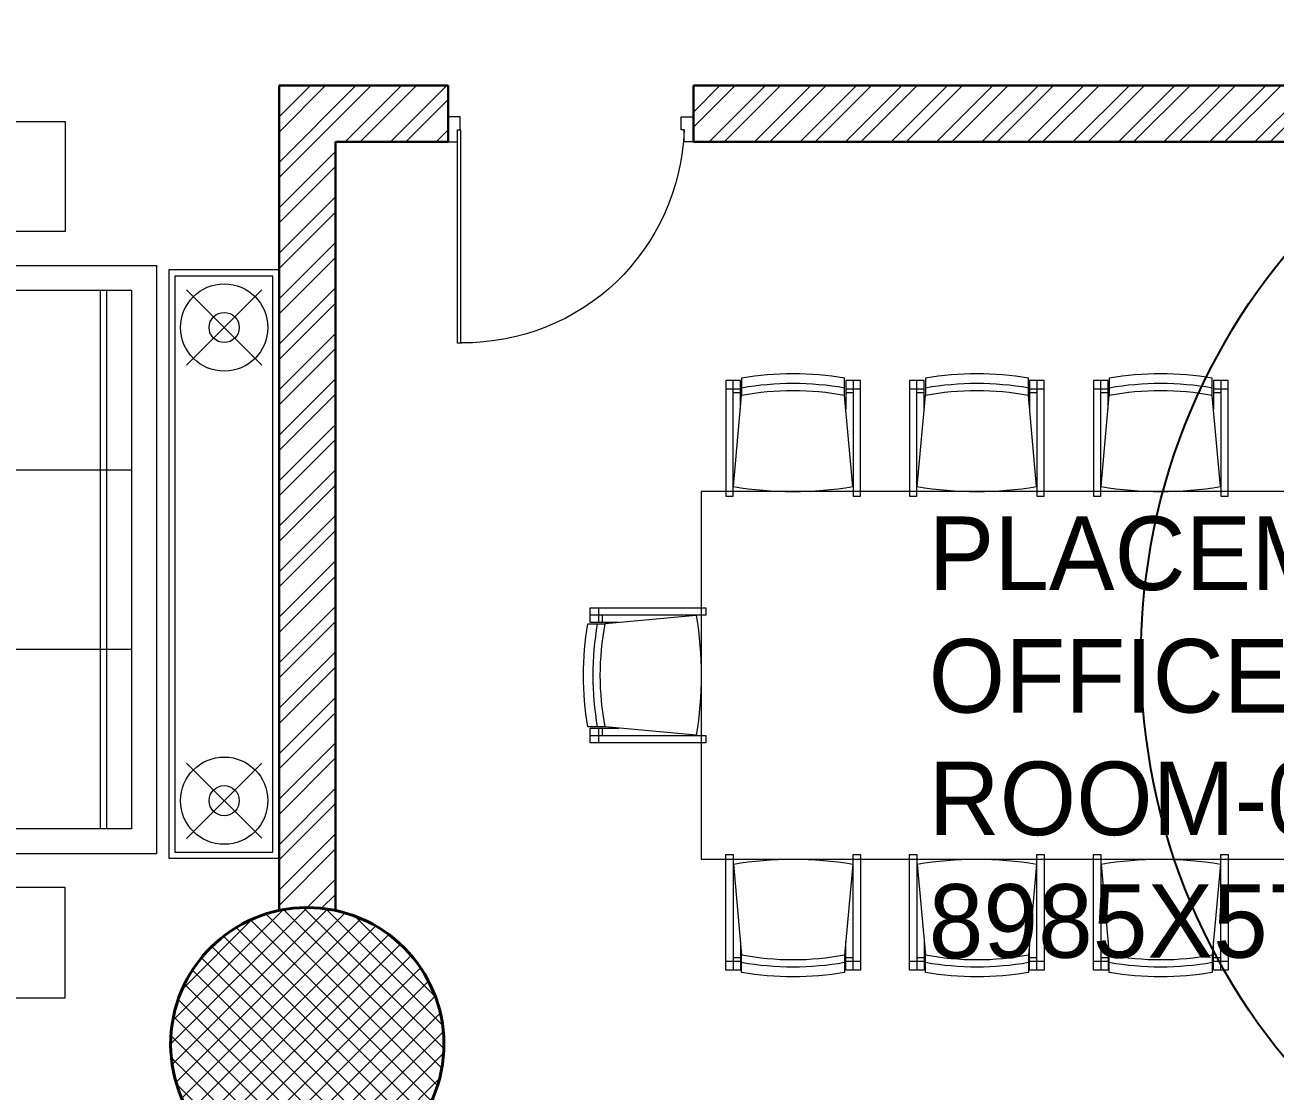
# Model space of a CAD drawing. Header units: millimetres. Extents: x 8275 to 147087, y -297470 to -191881.
# Drawn here: x 86185 to 91285, y -282168 to -277818 of the extents above; entities that cross this region are included whole.
import ezdxf

# ---------------------------------------------------------------- set-up
doc = ezdxf.new("R2010")
doc.units = ezdxf.units.MM
doc.header["$LTSCALE"] = 250
doc.header["$MEASUREMENT"] = 0
for name, color, linetype, lineweight in [('col', 6, 'Continuous', 40), ('door', 35, 'Continuous', 13), ('furniture', 5, 'Continuous', 15), ('hatch', 9, 'Continuous', 0), ('text', 7, 'Continuous', 9), ('wall', 1, 'Continuous', 30)]:
    doc.layers.add(name, color=color, linetype=linetype, lineweight=lineweight)
doc.layers.add('FUR', color=140, linetype='Continuous')
doc.styles.get("Standard").update_dxf_attribs({"font": 'GOTHIC.TTF', "height": 100})
pattern_1 = [(45, (-6686.724433918018, -319015.2778811397), (-92.80776503073436, 92.80776503073437), []), (45, (-6624.852590668015, -319015.2778811397), (-92.80776503073436, 92.80776503073437), [])]

# ---------------------------------------------------------------- blocks, each defined once
blk = doc.blocks.new('A$C12DA3B1E')
for p, q in [((-245, 499.9008981152438), (-275, 499.9008981152438)), ((-275, 499.9008981152438), (-275, 27.77881410811096)), ((-245, 27.77881410811096), (-245, 499.9008981152438)), ((-243.6972595863044, 460.3332211978268), (-210.0188125679269, 88.79857125575654)), ((243.705157564953, 460.3319152959157), (210.0269081965089, 88.80012069549412)), ((275, 499.9008981152438), (245, 499.9008981152438)), ((245, 499.9008981152438), (245, 27.77881410811096)), ((275, 27.77881410811096), (275, 499.9008981152438)), ((-215, 27.77881410811096), (-215.0000000004657, 143.7501469014678)), ((215, 143.6622871460859), (215, 27.77881410811096)), ((-275, 62.35164752206765), (-245, 62.35164752206765)), ((-245, 77.92062941915356), (-215, 77.92062941915356)), ((-245, 62.32243844307959), (-215, 62.32243844307959)), ((-210.0269081965089, 88.80012069549412), (-210, 18.1627550132107)), ((210, 18.1627550132107), (210.0269081965089, 88.80012069549412)), ((215, 77.92062941915356), (245, 77.92062941915356)), ((215, 62.32243844307959), (245, 62.32243844307959)), ((245, 62.35164752206765), (275, 62.35164752183482)), ((-275, 27.77881410811096), (-215, 27.77881410811096)), ((215, 27.77881410811096), (275, 27.77881410811096))]:
    blk.add_line(p, q)
for centre, radius, start, end in [((0, -1013.550658831373), 1493.894924731818, 80.61114415316291, 99.38854882987644), ((0, 1186.1424652813), 1117.26072310253, 259.1652787349181, 280.8351439736504), ((0, 1263.657628215849), 1223.806316206289, 260.1193859143148, 279.8806140856852), ((0, 1223.104249246418), 1223.104249246447, 260.1136574527277, 279.8863425472722)]:
    blk.add_arc(centre, radius, start, end)
blk = doc.blocks.new('A$C75BC0A19')
at = {"layer": 'hatch'}
h = blk.add_hatch(dxfattribs=at)
h.set_pattern_fill('ANSI37', color=256, scale=500)
h.set_pattern_definition([(45, (0, 0), (-44.19417382415921, 44.19417382415922), []), (135, (0, 0), (-44.19417382415922, -44.19417382415921), [])])
edge = h.paths.add_edge_path()
edge.add_ellipse((-51209.64227972133, 13404.49566895538), major_axis=(-551.4033165290709, 82.22306561927753), ratio=1, start_angle=0, end_angle=360)
at = {"layer": 'col'}
blk.add_ellipse((-51209.64227844449, 13404.49567564647, 81221.2877413532), major_axis=(-551.4033165290596, 82.22306561927587, 2.309745078242868e-09), ratio=1, dxfattribs=at)
blk = doc.blocks.new('D1-1000')
for p, q in [((-950.7042253683321, 1.164153e-10), (-1000.000000011641, 1.164153e-10)), ((-1000.000000011641, 1.164153e-10), (-1000.000000012107, -102.0000000030268)), ((-950.7042253678663, -52.70422535983379), (-950.7042253683321, 1.164153e-10)), ((-49.2957746433094, 0), (0, 0)), ((-49.29577464377508, -52.7042253599502), (-49.2957746433094, 0)), ((0, 0), (4.656613e-10, -102.0000000031432)), ((-962.5352112823165, -52.70422535983379), (-950.7042253678663, -52.70422535983379)), ((-962.5352112823165, -102.0000000030268), (-962.5352112823165, -52.70422535983379)), ((-50.59670324577019, -52.7042253599502), (-50.59670324577019, -923.204246989684)), ((-37.46478872932494, -52.7042253599502), (-49.29577464377508, -52.7042253599502)), ((-37.46478872885929, -923.204246989684), (-37.46478872885929, -52.7042253599502)), ((-37.46478872932494, -102.0000000031432), (-37.46478872932494, -52.7042253599502)), ((-1000.000000011176, -102.0000000030268), (-962.5352112823165, -102.0000000030268)), ((-4.656613e-10, -102.0000000031432), (-37.46478872932494, -102.0000000031432)), ((-54.97400808287784, -923.204246989684), (-37.46478872885929, -923.204246989684))]:
    blk.add_line(p, q)
blk.add_ellipse((-39.72230880195275, 2.195898896548897), major_axis=(646.3662074578173, 674.7231903816781), ratio=0.9774352853459952, start_param=2.382767455577225, end_param=3.900417879911388)
blk = doc.blocks.new('0FCAW001')
at = {"color": 0}
blk.add_lwpolyline([(-346.5099176434372, 958.3948168933069, 0.0032330514981819), (-357.341220809909, 957.2084787198377, 0.4064978554440982), (-383.5327559791937, 925.0207230641072, -7.55418312e-07), (-378.468321485892, 868.3592142722173, -2.7107806148e-06), (-375.5269422654649, 835.3195370127047, -0.007203911478829001), (-395.8155426437959, 826.7821613470633, 0.2519027175025945), (-455.5584042099359, 723.9480403507202, -0.0603115586032058), (-510.6091901235359, 367.5289910485811, 0.3070036975172505), (-484.2036600537093, 288.3829813256178, 0.1702680689619604), (-425.4080148604568, 269.1764832518764, -0.0766170066993851), (-419.3890515683776, 216.8293836935974, -0.0279208251418409), (-426.4074421241165, 142.6107201372743, 0.9065182462327624), (-419.033713699057, 141.6490460578649), (-379.0494688951624, 141.9525622707528, 0.8864732908336547), (-371.6180370186211, 141.7341133360974, 0.0151114931185193), (-382.5608801518595, 79.56257254123528, 0.434297577921993), (-339.8186537250434, 23.50855409985933, 0.0691797046517559), (339.8186537249449, 23.50855409984551, 0.434297577921993), (382.5608801517309, 79.56257254123528, 0.0151114931185193), (371.6180370184922, 141.7341133360974, 0.8864732908336549), (379.0494688950338, 141.9525622707528), (419.0337136989282, 141.6490460578649, 0.9065182462327624), (426.4074421239879, 142.6107201372743, -0.027920825141841), (419.389051568249, 216.8293836935974, -0.0766170066993851), (425.4080148603282, 269.1764832518764, 0.1702680689619604), (484.2036600535807, 288.3829813256178, 0.3070036975172505), (510.6091901234073, 367.5289910485811, -0.0603115586032058), (455.5584042098073, 723.9480403507212, 0.2519027175025945), (395.8155426436673, 826.7821613470633, -0.007203911478829001), (375.5269422653362, 835.3195370127047, -2.7107806149e-06), (378.4683214854992, 868.3592142726417, -7.55418312e-07), (383.5327559801413, 925.0207230620366, 0.4064978554440982), (357.3412208097805, 957.2084787198377, 0.0032330514981819), (346.5099176433086, 958.3948168933069, 0.0995268150092985)], format="xyb", close=True, dxfattribs=at)
for points in [[(383.6508417123516, 927.6662989294736, 0.3317082843379512), (355.7667846339241, 950.0107467067794, -0.0172810883849402), (275.0565056648152, 960.4508207055526, 0.0360673924791205), (-5.636062769986221e-11, 985.5761855525327, 0.0360673924791205), (-275.056505664928, 960.4508207055526, -0.0172810883849402), (-355.766784634037, 950.0107467067794, 0.3317082843379512), (-383.6508417124643, 927.6662989294736)], [(-72.03890606869979, 945.6182356498381, 0.02637561931177746), (-269.0168462905672, 923.7715417152095, -0.0151434569780345), (-341.9399483393335, 914.0216825672574, 0.3643577579995727), (-378.6536982006704, 870.4332655418301)], [(230.8443754057844, 638.9176477738945, 0.0197232484608065), (205.9253711875972, 667.9743837600397, 0.1376331567991327), (77.15395744573107, 959.8965147724664, -0.03445327278113194), (69.53590645720033, 992.4075756136151, 0.8502405776107409), (62.6153221438617, 992.4092297673049, -0.01670968843800787), (44.14459629645353, 974.2493909683833, 0.2046542195671082), (-221.1025979829974, 833.3892919484349, -0.7907850015639515)], [(225.4623007919618, 640.9269607733293, 0.05571367643393654), (184.8951952109092, 665.9513520973558, 0.1621531897994457), (61.87140887891655, 909.6582462156946), (66.70662050400642, 980.7073475204231), (5.768058548306726, 944.1746648601545, 0.1968557633319925), (-74.92629260560716, 943.7626484807404, -0.3739124713529509)], [(378.6536982005576, 870.4332655418301, 0.3643577579995727), (341.9399483392207, 914.0216825672574, -0.0151434569780345), (269.0168462904543, 923.7715417152095, 0.02406301988379676), (89.38292855819476, 944.5355863482793, 0.02406301988379676)], [(-375.5269422654484, 835.3195370127052, -0.0069556678807615), (-373.9308717383595, 812.5369486348179, 0.0195322489255539), (-372.8375189644956, 801.0736310979778, 0.1253046622522881), (-371.3329169088716, 797.3441110875735, 0.0225339274525899), (-357.5188365116388, 780.185450270596, 0.0164615017300045), (-352.4868945579946, 774.8465713375368, -0.0115845142050489), (-345.2638905493533, 767.3311851460529, -0.0792223229781141), (-336.6304486648328, 754.275990315218, -0.0071093081784096), (-335.5386390379519, 751.7772755437295, 0.3019739988842851), (-308.1213809352572, 733.5572217497637), (-308.0828432896983, 733.5572217497637, -0.0292853285077555), (-260.8880228144284, 737.5156058999924, -0.004816469834352653), (-220.2035684139174, 738.1458845052962, -0.004816469834352653)], [(-203.0730014710243, 854.0853808066165), (-226.5469124623596, 849.260571504972), (-245.8791647999569, 849.9552800450763, 0.7059317855683367), (-253.1256958808772, 831.6704274849324, -0.07579778220540664), (-238.2784181233983, 814.0703348729583, 0.1668759903955581), (-104.6367690960433, 555.6108348858832, 0.1797215035777805), (-69.42217642874675, 540.4210902347984, 0.1873649381852014), (174.9776823183965, 621.0997552196784, -0.2101157135960185), (206.7361711059675, 630.0629413398271, 0.2506205779230815), (230.8443754057844, 638.9176477738945, 1.680801564200894)], [(191.5191606716573, 738.1191226997503, -0.008211990868788458), (260.8880228143155, 737.5156058999924, -0.0292853285077555), (308.0828432895603, 733.5572217497637), (308.1213809351445, 733.5572217497631, 0.3019739988842831), (335.5386390378404, 751.7772755437263, -0.0071093081784161), (336.6304486647213, 754.2759903152236, -0.0792223229781056), (345.2638905492405, 767.3311851460529, -0.0115845142050489), (352.4868945578824, 774.8465713375368, 0.0164615017300045), (357.5188365115262, 780.185450270596, 0.0225339274525899), (371.3329169087597, 797.3441110875735, 0.1253046622522881), (372.837518964382, 801.0736310979778, 0.0195322489255539), (373.9308717382468, 812.5369486348179, -0.0069556678807615), (375.5269422653355, 835.3195370127052)]]:
    blk.add_lwpolyline(points, format="xyb")
for points in [[(-71.50363356097232, 945.8433013108111), (-94.86718760694801, 944.3706442969861), (-119.5738107934663, 942.4771717528556), (-145.3577093972561, 940.1512261645153), (-176.0268850281528, 936.9173813229497), (-208.1391481737382, 932.9846022734846), (-235.5511910346089, 929.1823130250864), (-272.2764282487502, 923.4485347588198), (-293.0924489155332, 920.2642610085013), (-326.2712183630312, 915.9482315185054), (-344.2185740593866, 913.7719069800619), (-356.7544343967462, 908.7978603073566), (-363.7938019948775, 903.676207686268), (-368.2187916335694, 899.1281766772396), (-373.0764813672828, 892.0759485596916), (-376.7746277914872, 883.2947889479924), (-378.1227914894185, 877.3086109033175), (-378.5461309482393, 873.3946287470329), (-378.6347806323243, 870.6454981010556), (-373.9119511508594, 812.7491814638967), (-373.4772269497485, 807.0068448762054), (-372.8185983769957, 801.285863927059), (-372.2999604718169, 799.3268370956524), (-370.5924908272866, 796.577628830451), (-368.4033726055928, 793.6690330748404), (-365.1884043617145, 789.5547673032386), (-363.542028921556, 787.5161070226364), (-359.2938189675297, 782.4541562955623), (-355.8362875440694, 778.5537274389699), (-352.4679739704942, 775.0588041666151), (-348.8129409171279, 771.342948567144), (-344.4425229998812, 766.647275099367), (-340.4111175888776, 761.3578012204083), (-338.2144257029376, 757.7046356251468), (-336.056741197212, 753.2427467641073), (-333.5473044843201, 748.1150967999566), (-330.1058561676639, 743.5022013242343), (-326.5931361217648, 740.2168813461344), (-322.3722258915553, 737.4167179944417), (-316.1666425046245, 734.8837080950973), (-313.8600899054253, 734.3321400400395), (-312.000048907167, 734.0259733440811), (-310.4716847515817, 733.8639809971365), (-309.1330691211646, 733.7873181451367), (-308.0639227021974, 733.7694545788429), (-305.4231912653545, 734.13872797714), (-303.1658405440892, 734.4403428220064), (-301.1487328753356, 734.6989286750306), (-299.2323525843312, 734.9350655472598), (-296.6372521796259, 735.2400530322946), (-293.7296880482286, 735.5616063928676), (-290.2485805205799, 735.9186399969329), (-287.3679430577573, 736.1911112495193), (-283.9482171741562, 736.4876224830917), (-280.6671393545193, 736.7446668669851), (-277.5042000530893, 736.9670617634109), (-274.3105415842903, 737.1663659352499), (-271.5503347929726, 737.3182080006292), (-264.9705954776185, 737.6039614256497), (-255.1620952008824, 737.8635315799239), (-246.5678774895772, 738.0387541764784), (-240.0008195167734, 738.1490629420284), (-232.3747537585547, 738.2515273725435), (-227.3472541711635, 738.3040136679558), (-220.2734005276883, 738.3561351988651)], [(191.4686140620747, 738.3065689190161), (197.8086383951139, 738.3704793708182), (226.6037787056783, 738.3110958883794), (253.303260681918, 737.9052110661121), (274.5020470105569, 737.1573567931607), (292.7373244139898, 735.670437367299), (303.9002517396501, 734.34865026564), (312.8615345913361, 734.1466128622619), (320.1563330428913, 736.3051296585829), (324.5999218260176, 738.7398319419666), (329.0564385956576, 742.3680714193932), (333.0070027888711, 747.1976137505341), (335.5575596253406, 751.9895083728051), (340.448958763766, 761.357801220411), (345.2828111367406, 767.5434179751315), (348.8507820920157, 771.3429485671438), (356.0896905698341, 778.788038086636), (360.7287823668057, 784.0884039827799), (364.6381233066598, 788.821370765416), (370.1514138395077, 795.933564049892), (372.3378016467045, 799.3268370956524), (372.7955076432349, 800.9032439890789), (372.9829564289823, 802.2471320288242), (373.2035166106325, 804.0550290785636), (373.4005687544669, 805.8542825569727), (373.6411824162535, 808.3988724909128), (373.7974520842171, 810.3757058700908), (373.949792325747, 812.7491814638967), (374.0840607588803, 815.0835258797664), (374.1956504118598, 816.9407238688734), (374.3639707214998, 819.6183075440263), (374.611546756274, 823.3258395611382), (374.7984167902613, 825.9700036663068), (374.9875150616639, 828.5299767833643), (375.1590350743299, 830.7629754762065), (375.3461818420115, 833.1132153748297), (375.5458628485832, 835.5317697911903), (375.7219512908003, 837.5101922080258), (375.906506713078, 839.5836246227583), (376.0433510547729, 841.120956222331), (376.2066190838441, 842.9550476373346), (376.336375712651, 844.4126162084251), (376.4605801768815, 845.8077600302494), (376.8730264935442, 850.4402221493649), (377.0052142177817, 851.9247819453483), (377.3444011970461, 855.7337994224509), (377.5226430453568, 857.7352621007865), (377.7339631666656, 860.1080099631039), (377.949198673318, 862.5245556418246), (378.114690247467, 864.3824906568143), (378.3224427453022, 866.7147398484748), (378.5797048471294, 869.6025736952536), (378.6681303593076, 871.2259339018368), (378.5667381150311, 873.654472326754), (378.3137848716195, 876.2201524769414), (378.030776198002, 878.106567551521), (376.8075052217457, 883.3113602651367), (375.739634885036, 886.4433962800397), (374.1444670446284, 890.10320291129), (372.2550224601085, 893.5571183665627), (370.3644495453048, 896.4192347755762), (368.934151250978, 898.3038423508335), (365.7518103806008, 901.8612080217438), (362.3679165931235, 904.9234443835817), (358.8342630488063, 907.5240672801938), (355.0484260912496, 909.7688000911405), (351.3824403554551, 911.4935626489165), (347.4810567765696, 912.9050993103508), (343.9527584213291, 913.8402523074578), (339.1826496747237, 914.5230604742294), (334.2103836023803, 915.057049694728), (328.5926747260509, 915.6852832051662), (322.4616681712907, 916.4011485547619), (318.8172736589166, 916.8416464732992), (314.585709318111, 917.3671425207999), (308.7827395266502, 918.1123258180058), (302.5815658493389, 918.9400731651039), (295.6568167866207, 919.9028618525647), (290.212417414625, 920.6883823152052), (285.5870514464763, 921.3755209860735), (279.8381332740026, 922.2549622347652), (272.2622821287175, 923.4569502705813), (262.6029789640405, 925.0315551990964), (253.1803791594689, 926.5250356737001), (245.8210272773722, 927.6574303553721), (235.7512649393101, 929.1585842534797), (224.8487302741049, 930.7211064117946), (214.6013149967566, 932.1303762887186), (203.1390959953514, 933.6387185307852), (193.6159715500986, 934.8374052020959), (186.5239879831972, 935.6980166600741), (176.2354817645321, 936.8979509480755), (164.899638256508, 938.1535657598961), (152.988107889551, 939.3980085741957), (144.2443547422446, 940.2627139675758), (131.4406139996167, 941.4545324075224), (116.8777399104218, 942.7028197557244), (102.3907886446817, 943.8315333298557), (89.21668964669077, 944.7515745125513)], [(-329.3134605449432, 742.4324706554486), (-371.3134357480107, 154.4816330707535)], [(329.3134605448305, 742.4324706554486), (371.313435747898, 154.4816330707535)]]:
    blk.add_lwpolyline(points)
for centre, radius, start, end in [((-444.6843403046523, 306.7137072809676), 24.6718978883485, 91.77378053501197, 230.1849555760259), ((-444.6843403046523, 306.7137072809676), 17.23725736547268, 91.77378053501197, 230.1849555760259), ((-440.1094238111519, 312.2017617732852), 24.38208787662925, 230.1849555760258, 272.1184961136231), ((-436.0518516444481, 27.96042613818517), 303.5588133367704, 86.19002891160673, 91.77378053501197), ((-436.0518516444481, 27.96042613818517), 296.1241728138946, 86.19002891160673, 91.77378053501197), ((-418.5169375447204, 291.268280495976), 32.23309797621, 8.630133642966571, 86.19002891160716), ((-418.5169375447204, 291.268280495976), 39.66773849908582, 8.630133642966571, 86.19002891160716), ((-1089.15367987969, 189.4832042197944), 710.5500164753786, 1.008260234662116, 8.63013364296665), ((-1089.15367987969, 189.4832042197944), 717.9846569982544, 1.008260234662116, 8.63013364296665), ((1089.153679879577, 189.4832042197944), 717.9846569982544, 171.3698663570333, 178.9917397653379), ((1089.153679879577, 189.4832042197944), 710.5500164753786, 171.3698663570333, 178.9917397653379), ((418.5169375446077, 291.268280495976), 39.66773849908582, 93.80997108839283, 171.3698663570334), ((418.5169375446077, 291.268280495976), 32.23309797621, 93.80997108839283, 171.3698663570334), ((436.0518516443352, 27.96042613818517), 303.5588133367704, 88.22621946498796, 93.80997108839321), ((436.0518516443352, 27.96042613818517), 296.1241728138946, 88.22621946498796, 93.80997108839321), ((440.109423811039, 312.2017617732852), 24.38208787662925, 267.8815038863768, 309.8150444239741), ((444.6843403045395, 306.7137072809676), 17.23725736547268, 309.8150444239741, 88.22621946498796), ((444.6843403045395, 306.7137072809676), 24.6718978883485, 309.8150444239741, 88.22621946498796), ((-440.1094238111519, 312.2017617732852), 31.81672839950507, 230.1849555760258, 272.1184961136231), ((-438.4509288726251, 267.3673851589513), 20.48295343458624, 15.93148084183776, 92.11849611362268), ((-438.4509288726251, 267.3673851589513), 13.04831291171043, 15.93148084183776, 92.11849611362268), ((-592.2035662318298, 223.4784465543299), 172.9423791766958, 15.32170989386356, 15.93148084183682), ((-592.2035662318298, 223.4784465543299), 180.3770196995716, 357.7966236078311, 15.93148084183682), ((592.203566231717, 223.4784465543299), 180.3770196995716, 164.0685191581632, 182.2033763921689), ((438.4509288725122, 267.3673851589513), 20.48295343458624, 87.88150388637727, 164.0685191581622), ((592.203566231717, 223.4784465543299), 172.9423791766958, 164.0685191581632, 164.6782901061364), ((438.4509288725122, 267.3673851589513), 13.04831291171043, 87.88150388637727, 164.0685191581622), ((440.109423811039, 312.2017617732852), 31.81672839950507, 267.8815038863768, 309.8150444239741), ((-1086.925942591427, 242.512959861433), 675.4654384367961, 351.4121854502372, 357.7966236078329), ((-1672.999258268719, 179.2079438633025), 1294.486006443298, 358.3507964520676, 1.008260234661557), ((-1672.999258268719, 179.2079438633025), 1301.920646966174, 358.3505992312272, 1.008260234661557), ((1672.999258268604, 179.2079438633025), 1301.920646966174, 178.9917397653384, 181.6494007687727), ((1672.999258268604, 179.2079438633025), 1294.486006443298, 178.9917397653384, 181.6492035479322), ((1086.925942591314, 242.512959861433), 675.4654384367961, 182.2033763921671, 188.5878145497628)]:
    blk.add_arc(centre, radius, start, end)
blk = doc.blocks.new('A$C5C4D49BD')
at = {"layer": 'furniture', "extrusion": (1.178566957294531e-06, 2.939360196297745e-05, 0.9999999995673137)}
for p, q in [((0.006231743202079087, 1200.049999466224), (-0.006231743260286748, -1200.049999466224)), ((101.6057219296927, 1098.449915677484, 15.16920844567579), (101.5943136433489, -1098.450083345466, 15.16920844567579)), ((101.6057219315553, 1098.449915677425, 15.16920844567579), (787.4057219181559, 1098.446354361076, 15.16920844567579)), ((203.1943136425689, -1098.450610945292, 15.16920844567579), (203.2057219300768, 1098.449388073874, 15.16920844567579)), ((228.5943136416026, -1098.450742847519, 15.16920844567579), (228.6057219278882, 1098.449256173626, 15.16920844567579)), ((787.3943136291928, -1098.453644659894, 15.16920844567579), (787.4057219181559, 1098.446354361076, 15.16920844567579)), ((787.4019191542175, 366.1463546874002, 15.16920844567579), (101.6019191684318, 366.1499160018284, 15.16920844567579)), ((787.3981163931894, -366.153644984297, 15.16920844567579), (101.5981164046098, -366.1500836699852, 15.16920844567579)), ((101.5943136433489, -1098.450083345466, 15.16920844567579), (787.3943136291928, -1098.453644659894, 15.16920844567579)), ((761.993786039704, -1200.053512714687, 15.16920844567579), (761.9943136392976, -1098.453512759763, 15.16920844567579)), ((-0.006213949760422111, -1200.049555698934, 15.16920844567579), (761.993786039704, -1200.053512714687, 15.16920844567579))]:
    blk.add_line(p, q, dxfattribs=at)
at = {"layer": 'furniture', "extrusion": (1.172376915222343e-06, -2.939384950630714e-05, 0.9999999995673137), "elevation": 0.03624751511514499}
blk.add_lwpolyline([(372.7336102267509, 1788.261672916082), (372.6411812817699, 1338.261682408514), (822.6411717904501, 1338.169253466408), (822.7336007337432, 1788.169243974064)], close=True, dxfattribs=at)
at = {"layer": 'furniture', "extrusion": (1.178566957294531e-06, 2.939360196297745e-05, 0.9999999995673137), "elevation": 0.03527379936450886}
blk.add_lwpolyline([(762.4057041206761, 1098.446039855666), (762.4062317239641, 1200.046039853898), (0.006231743318490081, 1200.049998948074)], dxfattribs=at)
at = {"layer": 'furniture', "extrusion": (1.178566957294531e-06, 2.939360196297745e-05, 0.9999999995673137), "elevation": 0.03527379936451251}
blk.add_lwpolyline([(2294.422689712424, -457.5955568076376), (2294.535716923646, 440.4019046186881, 0.4136845980139918), (2244.632327300998, 490.4081045760238), (1344.266260205995, 492.1477948015279, 0.4147427246569496), (1294.169650620755, 442.1541814288221), (1294.056623409271, -455.8432799971627, 0.4136845980139665), (1343.960013031901, -505.849479954513), (2244.326080127165, -507.5891701803579, 0.4147427246571458)], format="xyb", close=True, dxfattribs=at)
at = {"layer": 'furniture', "extrusion": (1.178566957294531e-06, 2.939360196297745e-05, 0.9999999995673137), "elevation": 0.03625217486538331}
blk.add_lwpolyline([(372.3570275758501, -1788.181598715057), (372.3593643968344, -1338.181598721244), (822.3593643918499, -1338.18393554387), (822.3570275699925, -1788.183935538382)], close=True, dxfattribs=at)
at = {"layer": 'furniture', "extrusion": (-9.129756756700861e-06, -2.79646276212336e-05, 0.9999999995673137), "xscale": 0.8702862519555383, "yscale": 0.8702862519555383, "zscale": 0.8702862519555383, "rotation": 1.118466811610786}
blk.add_blockref('0FCAW001', (1774.211480755016, 1133.318963951963, 15.1213174901564), dxfattribs=at)
at = {"layer": 'furniture', "extrusion": (-9.123867466865134e-06, 2.796654964198956e-05, 0.9999999995673137), "xscale": -0.8702862519555377, "yscale": 0.8702862519555382, "zscale": 0.8702862519555378, "rotation": 178.8694672363639}
blk.add_blockref('0FCAW001', (1773.972798451905, -1133.470865147392, 15.12132369029286), dxfattribs=at)
blk = doc.blocks.new('A$C22F76E2A')
at = {"layer": 'furniture', "extrusion": (4.027214159303449e-07, -1.802486111757151e-18, 0.999999999999919)}
for p, q in [((379.7268857426243, 2319.061036175874, 15.30636516783243), (72.40549125685357, 2011.86159288761, 15.29709708076455)), ((72.46646671294002, 2319.122011651983, 15.30612862039519), (379.6659102837439, 2011.800617411907, 15.29733362820179)), ((379.72688579635, 81.03895347157959, 15.2405816238244), (72.40549129643477, 388.2383967786445, 15.2493729368434)), ((72.46646676841192, 80.97797801514389, 15.24034149180925), (379.6659103237325, 388.2993722334504, 15.2496130688585))]:
    blk.add_line(p, q, dxfattribs=at)
for points in [[(-1.743731295054502e-21, 2400.100000001548), (0, 0), (449.9999999999783, 1.222360879182816e-09), (449.9999999988723, 2400.100000002945)], [(24.99999999895429, 2375.100000003004), (24.9999999997692, 24.99999999970896), (425.0000000006166, 25.00000000261934), (424.9999999997435, 2375.100000003062)]]:
    blk.add_lwpolyline(points, close=True, dxfattribs=at)
for centre, radius in [((226.0661823379097, 2165.461314536049, 15.3018221659929), 178.0837235483437), ((226.0661823379097, 2165.461314536049, 15.3018221659929), 61.49917303748408), ((226.0661824061676, 234.6386751292739, 15.24506832202834), 178.0837235483437), ((226.0661824061676, 234.6386751292739, 15.24506832202834), 61.49917303748408)]:
    blk.add_circle(centre, radius, dxfattribs=at)

msp = doc.modelspace()

# ---------------------------------------------------------------- hatches: boundary and pattern name
at = {"layer": 'hatch'}
h = msp.add_hatch(dxfattribs=at)
h.set_pattern_fill('ANSI32', color=256, scale=350, style=0)
h.set_pattern_definition(pattern_1)
edge = h.paths.add_edge_path()
edge.add_line((87451.43256167648, -278295.3014421518), (87911.44542095903, -278295.3014421528))
edge.add_line((87911.44542095903, -278295.3014421528), (87911.44542095717, -278065.3014421528))
edge.add_line((87911.44542095717, -278065.3014421528), (87221.43256167462, -278065.3014421518))
edge.add_line((87221.43256167462, -278065.3014421518), (87221.43256168021, -281431.5179260151))
edge.add_arc((87336.43292092485, -281977.027932682), 557.5000000000257, 78.09571396950349, 101.90436149454717, ccw=False)
edge.add_line((87451.43256168021, -281431.5177745491), (87451.43256167648, -278295.3014421518))
h = msp.add_hatch(dxfattribs=at)
h.set_pattern_fill('ANSI32', color=256, scale=350, style=0)
h.set_pattern_definition(pattern_1)
h.paths.add_polyline_path([(88911.43256167462, -278065.30144215), (88911.43256167648, -278295.3014421527), (96435.44675628794, -278295.3014421518), (96435.44675628748, -278065.3014421517)])

# ---------------------------------------------------------------- linework, layer by layer
at = {"layer": 'FUR', "linetype": 'ByBlock', "ltscale": 100}
msp.add_circle((93316.51780367945, -280396.7601831817, 111360.588460644), 2578.425584394703, dxfattribs=at)
at = {"layer": 'furniture', "ltscale": 0.1, "elevation": -11300.6378476528}
msp.add_lwpolyline([(94943.43965898326, -279721.9946252858), (88943.43965898326, -279721.9946252897), (88943.43965898326, -281221.9946252898), (94943.43965898326, -281221.9946252859)], close=True, dxfattribs=at)
at = {"layer": 'wall'}
for p, q in [((87221.43256168021, -281431.5178502862, -11300.6378476528), (87221.43256167462, -278065.3014421518, -11300.6378476528)), ((87911.43256167462, -278065.3014421518, -11300.6378476528), (87221.43256167648, -278065.3014421518, -11300.6378476528)), ((87911.43256167648, -278295.3014421518, -11300.6378476528), (87911.43256167462, -278065.3014421518, -11300.6378476528)), ((88911.43256167648, -278295.3014421425, -11300.6378476528), (88911.43256167462, -278065.3014421425, -11300.6378476528)), ((96435.44675628748, -278065.3014421518, -11300.6378476528), (88911.43256167462, -278065.3014421499, -11300.6378476528)), ((87451.43256168021, -281431.517850289, -11300.6378476528), (87451.43256167648, -278295.3014421518, -11300.6378476528)), ((87911.43256167648, -278295.3014421518, -11300.6378476528), (87451.43256167648, -278295.3014421518, -11300.6378476528)), ((96435.44675628748, -278295.3014421518, -11300.6378476528), (88911.43256167648, -278295.3014421527, -11300.6378476528))]:
    msp.add_line(p, q, dxfattribs=at)

# ---------------------------------------------------------------- block references
at = {"layer": 'door', "xscale": -1}
msp.add_blockref('D1-1000', (87911.4454209581, -278193.3126796833, -11300.6378476528), dxfattribs=at)
at = {"layer": 'furniture', "linetype": 'ByBlock', "ltscale": 100, "xscale": -1}
msp.add_blockref('A$C5C4D49BD', (86721.43256167846, -279999.7213038855, -11300.63766642816), dxfattribs=at)
at = {"layer": 'furniture', "linetype": 'ByBlock', "ltscale": 100}
msp.add_blockref('A$C22F76E2A', (86771.43256167846, -281218.081441904, -11300.63766642816), dxfattribs=at)
at = {"layer": 'furniture', "ltscale": 0.1, "rotation": 180}
for p in [(89318.4484373309, -279241.6503594115, -11300.6378476528), (90068.4484373309, -279241.6503594115, -11300.6378476528), (90818.43707056827, -279241.6503594105, -11300.6378476528)]:
    msp.add_blockref('A$C12DA3B1E', p, dxfattribs=at)
at = {"layer": 'furniture', "ltscale": 0.1, "xscale": -1, "rotation": 270}
msp.add_blockref('A$C12DA3B1E', (88463.09539308818, -280471.9986277716, -11300.6378476528), dxfattribs=at)
at = {"layer": 'furniture', "ltscale": 0.1, "xscale": -1}
for p in [(89318.4484373309, -281702.3388911681, -11300.6378476528), (90068.4484373309, -281702.3388911681, -11300.6378476528), (90818.43707056827, -281702.3388911691, -11300.6378476528)]:
    msp.add_blockref('A$C12DA3B1E', p, dxfattribs=at)
at = {"layer": 'hatch'}
msp.add_blockref('A$C75BC0A19', (138546.0697937389, -295381.5218984064, -11300.6378476528), dxfattribs=at)

# ---------------------------------------------------------------- texts
at = {"layer": 'text', "linetype": 'ByBlock', "ltscale": 100, "insert": (89871.71861753264, -279823.8587361324, -11300.6378476528), "char_height": 300, "width": 3948.742352471541, "attachment_point": 1, "rotation": 359.99999993996903}
msp.add_mtext('PLACEMENT OFFICE MEETING ROOM-02 8985X5795', dxfattribs=at)

doc.saveas('drawing.dxf')
